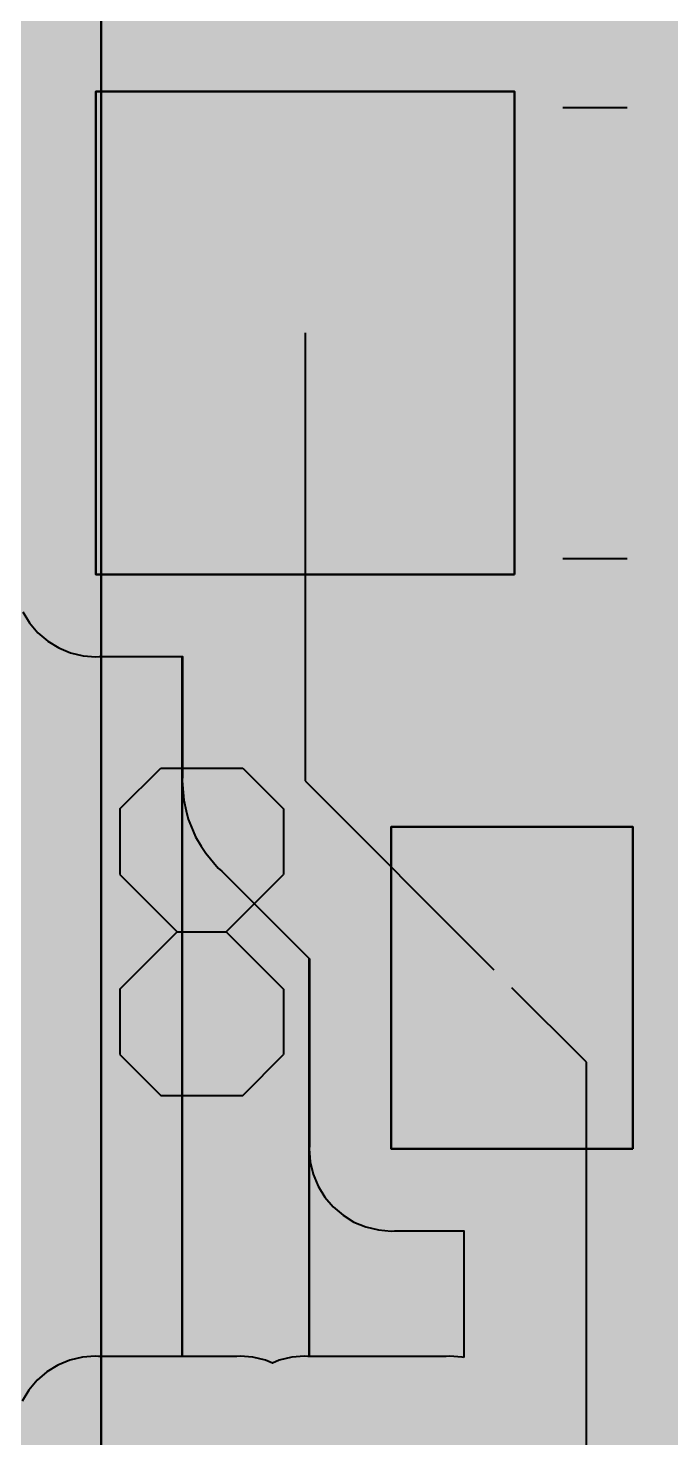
# Model space of a CAD drawing. Header units: millimetres. Extents: x 2 to 110, y 3 to 56.
# Drawn here: x 55.52 to 57.515, y 31.008 to 35.382 of the extents above; entities that cross this region are included whole.
import ezdxf

# ---------------------------------------------------------------- set-up
doc = ezdxf.new("R2010")
doc.units = ezdxf.units.MM
for name, color, linetype in [('bottom_copper', 7, 'Continuous'), ('top_copper', 7, 'Continuous'), ('top_silk', 7, 'Continuous')]:
    doc.layers.add(name, color=color, linetype=linetype)

# ---------------------------------------------------------------- blocks, each defined once
blk = doc.blocks.new('Block32662')
at = {"layer": 'bottom_copper', "lineweight": 40}
blk.add_hatch(color=7, dxfattribs=at).paths.add_polyline_path([(0, 0), (-2.181, -2.1811), (-3.4404, -2.1811), (-3.4404, 42.8669), (0, 42.8669), (0, 0)], flags=0)
at = {"layer": 'bottom_copper', "color": 7, "lineweight": 40}
blk.add_lwpolyline([(0, 0), (-2.181, -2.1811), (-3.4404, -2.1811), (-3.4404, 42.8669), (0, 42.8669), (0, 0)], close=True, dxfattribs=at)
blk = doc.blocks.new('Block32847')
at = {"layer": 'bottom_copper', "lineweight": 40}
blk.add_hatch(color=7, dxfattribs=at).paths.add_polyline_path([(1.2554, 0), (0.8566, 0), (0.8566, 45.048), (1.2554, 45.048), (1.2554, 0)], flags=0)
at = {"layer": 'bottom_copper', "color": 7, "lineweight": 40}
blk.add_lwpolyline([(1.2554, 0), (0.8566, 0), (0.8566, 45.048), (1.2554, 45.048), (1.2554, 0)], close=True, dxfattribs=at)
blk = doc.blocks.new('Block55361')
at = {"layer": 'top_copper', "lineweight": 40}
for points in [[(1.5625, -0.6149), (1.3024, -0.6149), (1.2924, -0.6141), (1.2526, -0.6172), (1.2137, -0.6266), (1.1767, -0.6419), (1.1426, -0.6628), (1.1122, -0.6887), (1.0863, -0.7191), (1.0654, -0.7532), (1.0501, -0.7902), (1.0408, -0.829), (1.0399, -0.8402), (1.0399, 1.8113), (1.043, 1.7714), (1.0524, 1.7326), (1.0677, 1.6956), (1.0886, 1.6615), (1.1145, 1.6311), (1.1449, 1.6052), (1.179, 1.5843), (1.216, 1.569), (1.2548, 1.5596), (1.2947, 1.5565), (1.3046, 1.5573), (1.5625, 1.5573), (1.5625, -0.6149)], [(1.5637, 1.1859), (1.5625, 1.171), (1.5625, 1.5573), (1.5637, 1.5573), (1.5637, 1.1859)], [(1.9568, -0.6149), (1.9524, -0.6149), (1.9424, -0.6141), (1.9026, -0.6172), (1.8637, -0.6266), (1.8424, -0.6354), (1.8211, -0.6266), (1.7823, -0.6173), (1.7424, -0.6141), (1.7324, -0.6149), (1.5625, -0.6149), (1.5625, 1.171), (1.5672, 1.1112), (1.575, 1.0787), (1.5812, 1.0529), (1.5967, 1.0156), (1.6042, 0.9975), (1.6217, 0.9689), (1.6355, 0.9464), (1.6745, 0.9008), (1.6858, 0.891), (1.9568, 0.62), (1.9568, -0.6149)], [(1.9576, 0.0392), (1.9568, 0.0292), (1.9568, 0.62), (1.9576, 0.6192), (1.9576, 0.0392)], [(2.4365, -0.6183), (2.4323, -0.6173), (2.3924, -0.6141), (2.3824, -0.6149), (1.9568, -0.6149), (1.9568, 0.0292), (1.96, -0.0106), (1.9693, -0.0495), (1.9846, -0.0864), (2.0055, -0.1205), (2.0315, -0.1509), (2.0619, -0.1769), (2.0959, -0.1978), (2.1329, -0.2131), (2.1718, -0.2224), (2.2116, -0.2256), (2.2216, -0.2248), (2.4365, -0.2248), (2.4365, -0.6183)]]:
    blk.add_hatch(color=7, dxfattribs=at).paths.add_polyline_path(points, flags=0)
at = {"layer": 'top_copper', "color": 7, "lineweight": 40}
blk.add_lwpolyline([(1.0677, 1.6956), (1.0886, 1.6615), (1.1145, 1.6311), (1.1449, 1.6052), (1.179, 1.5843), (1.216, 1.569), (1.2548, 1.5596), (1.2947, 1.5565), (1.3046, 1.5573), (1.5625, 1.5573), (1.5625, -0.6149), (1.5625, -0.6149), (1.3024, -0.6149), (1.2924, -0.6141), (1.2526, -0.6172), (1.2137, -0.6266), (1.1767, -0.6419), (1.1426, -0.6628), (1.1122, -0.6887), (1.0863, -0.7191), (1.0654, -0.7532)], dxfattribs=at)
for points in [[(1.5637, 1.1859), (1.5625, 1.171), (1.5625, 1.5573), (1.5637, 1.5573), (1.5637, 1.1859)], [(1.9568, -0.6149), (1.9524, -0.6149), (1.9424, -0.6141), (1.9026, -0.6172), (1.8637, -0.6266), (1.8424, -0.6354), (1.8211, -0.6266), (1.7823, -0.6173), (1.7424, -0.6141), (1.7324, -0.6149), (1.5625, -0.6149), (1.5625, 1.171), (1.5672, 1.1112), (1.575, 1.0787), (1.5812, 1.0529), (1.5967, 1.0156), (1.6042, 0.9975), (1.6217, 0.9689), (1.6355, 0.9464), (1.6745, 0.9008), (1.6858, 0.891), (1.9568, 0.62), (1.9568, -0.6149)], [(1.9576, 0.0392), (1.9568, 0.0292), (1.9568, 0.62), (1.9576, 0.6192), (1.9576, 0.0392)], [(2.4365, -0.6183), (2.4323, -0.6173), (2.3924, -0.6141), (2.3824, -0.6149), (1.9568, -0.6149), (1.9568, 0.0292), (1.96, -0.0106), (1.9693, -0.0495), (1.9846, -0.0864), (2.0055, -0.1205), (2.0315, -0.1509), (2.0619, -0.1769), (2.0959, -0.1978), (2.1329, -0.2131), (2.1718, -0.2224), (2.2116, -0.2256), (2.2216, -0.2248), (2.4365, -0.2248), (2.4365, -0.6183)]]:
    blk.add_lwpolyline(points, close=True, dxfattribs=at)

msp = doc.modelspace()

# ---------------------------------------------------------------- hatches: boundary and pattern name
at = {"layer": 'top_copper', "lineweight": 40}
for points in [[(57.0302, 33.6862), (55.7302, 33.6862), (55.7302, 35.1858), (57.0302, 35.1858), (57.0302, 33.6862)], [(57.3969, 31.9041), (56.6471, 31.9041), (56.6471, 32.9039), (57.3969, 32.9039), (57.3969, 31.9041)]]:
    msp.add_hatch(color=7, dxfattribs=at).paths.add_polyline_path(points, flags=0)

# ---------------------------------------------------------------- linework, layer by layer
at = {"layer": 'bottom_copper', "color": 7, "lineweight": 40}
for p, q in [((55.7468, 9.925), (55.7468, 54.973)), ((55.7468, 54.973), (55.7468, 9.925))]:
    msp.add_line(p, q, dxfattribs=at)
at = {"layer": 'top_copper', "color": 7, "lineweight": 40}
for p, q in [((57.0302, 35.1858), (55.7302, 35.1858)), ((55.7302, 35.1858), (55.7302, 33.6862)), ((57.0302, 33.6862), (57.0302, 35.1858)), ((56.3802, 34.436), (56.3802, 33.0459)), ((55.7302, 33.6862), (57.0302, 33.6862)), ((55.5032, 33.5705), (55.5241, 33.5364)), ((55.5241, 33.5364), (55.55, 33.506)), ((55.55, 33.506), (55.5804, 33.4801)), ((55.5804, 33.4801), (55.6145, 33.4592)), ((55.6145, 33.4592), (55.6515, 33.4439)), ((55.6515, 33.4439), (55.6903, 33.4345)), ((55.6903, 33.4345), (55.7302, 33.4314)), ((55.7302, 33.4314), (55.7401, 33.4322)), ((55.7401, 33.4322), (55.9992, 33.4322)), ((55.9992, 33.4322), (55.9992, 33.0608)), ((55.9992, 33.0608), (55.998, 33.0459)), ((55.998, 33.0459), (56.0027, 32.9861)), ((56.3802, 33.0459), (56.966, 32.46)), ((56.0027, 32.9861), (56.0105, 32.9536)), ((56.0105, 32.9536), (56.0167, 32.9278)), ((56.0167, 32.9278), (56.0322, 32.8905)), ((57.3969, 32.9039), (56.6471, 32.9039)), ((56.6471, 32.9039), (56.6471, 31.9041)), ((57.3969, 31.9041), (57.3969, 32.9039)), ((56.0322, 32.8905), (56.0397, 32.8724)), ((56.0397, 32.8724), (56.0572, 32.8438)), ((56.0572, 32.8438), (56.071, 32.8213)), ((56.071, 32.8213), (56.11, 32.7757)), ((56.11, 32.7757), (56.1213, 32.7659)), ((56.1213, 32.7659), (56.3931, 32.4941)), ((56.3931, 32.4941), (56.3931, 31.9141)), ((57.253, 32.173), (57.0219, 32.404)), ((57.253, 30.081), (57.253, 32.173)), ((56.3931, 31.9141), (56.3923, 31.9041)), ((56.3923, 31.9041), (56.3955, 31.8643)), ((56.6471, 31.9041), (57.3969, 31.9041)), ((56.3955, 31.8643), (56.4048, 31.8254)), ((56.4048, 31.8254), (56.4201, 31.7885)), ((56.4201, 31.7885), (56.441, 31.7544)), ((56.441, 31.7544), (56.467, 31.724)), ((56.467, 31.724), (56.4974, 31.698)), ((56.4974, 31.698), (56.5314, 31.6771)), ((56.5314, 31.6771), (56.5684, 31.6618)), ((56.5684, 31.6618), (56.6073, 31.6525)), ((56.6073, 31.6525), (56.6471, 31.6493)), ((56.6471, 31.6493), (56.6571, 31.6501)), ((56.6571, 31.6501), (56.872, 31.6501)), ((56.872, 31.6501), (56.872, 31.2566)), ((55.6122, 31.233), (55.5781, 31.2121)), ((55.6492, 31.2483), (55.6122, 31.233)), ((55.688, 31.2576), (55.6492, 31.2483)), ((55.6881, 31.2577), (55.688, 31.2576)), ((55.7279, 31.2608), (55.6881, 31.2577)), ((55.7379, 31.26), (55.7279, 31.2608)), ((56.1679, 31.26), (55.7379, 31.26)), ((56.1779, 31.2608), (56.1679, 31.26)), ((56.2178, 31.2576), (56.1779, 31.2608)), ((56.2566, 31.2483), (56.2178, 31.2576)), ((56.2779, 31.2395), (56.2566, 31.2483)), ((56.2992, 31.2483), (56.2779, 31.2395)), ((56.338, 31.2576), (56.2992, 31.2483)), ((56.3381, 31.2577), (56.338, 31.2576)), ((56.3779, 31.2608), (56.3381, 31.2577)), ((56.3879, 31.26), (56.3779, 31.2608)), ((56.8179, 31.26), (56.3879, 31.26)), ((56.8279, 31.2608), (56.8179, 31.26)), ((56.8678, 31.2576), (56.8279, 31.2608)), ((56.872, 31.2566), (56.8678, 31.2576)), ((55.5781, 31.2121), (55.5477, 31.1862)), ((55.5218, 31.1558), (55.5009, 31.1217)), ((55.5477, 31.1862), (55.5218, 31.1558))]:
    msp.add_line(p, q, dxfattribs=at)
for points in [[(57.0302, 33.6862), (55.7302, 33.6862), (55.7302, 35.1858), (57.0302, 35.1858), (57.0302, 33.6862)], [(57.3969, 31.9041), (56.6471, 31.9041), (56.6471, 32.9039), (57.3969, 32.9039), (57.3969, 31.9041)]]:
    msp.add_lwpolyline(points, close=True, dxfattribs=at)
at = {"layer": 'top_silk', "color": 7, "lineweight": 40}
for p, q in [((57.1803, 35.1358), (57.3799, 35.1358)), ((57.1803, 33.7362), (57.3799, 33.7362)), ((55.8048, 32.959), (55.9318, 33.086)), ((55.9318, 33.086), (56.1858, 33.086)), ((56.1858, 33.086), (56.3128, 32.959)), ((55.8048, 32.959), (55.8048, 32.7558)), ((56.3128, 32.959), (56.3128, 32.7558)), ((55.8048, 32.7558), (55.9826, 32.578)), ((56.135, 32.578), (56.3128, 32.7558)), ((55.8048, 32.4002), (55.9826, 32.578)), ((55.9826, 32.578), (56.135, 32.578)), ((56.135, 32.578), (56.3128, 32.4002)), ((55.8048, 32.4002), (55.8048, 32.197)), ((56.3128, 32.4002), (56.3128, 32.197)), ((55.8048, 32.197), (55.9318, 32.07)), ((56.1858, 32.07), (56.3128, 32.197)), ((55.9318, 32.07), (56.1858, 32.07))]:
    msp.add_line(p, q, dxfattribs=at)

# ---------------------------------------------------------------- block references
at = {"layer": 'bottom_copper'}
for name, p in [('Block32847', (54.4914, 9.925)), ('Block32662', (59.1872, 12.1061))]:
    msp.add_blockref(name, p, dxfattribs=at)
at = {"layer": 'top_copper'}
msp.add_blockref('Block55361', (54.4355, 31.8749), dxfattribs=at)

doc.saveas('drawing.dxf')
